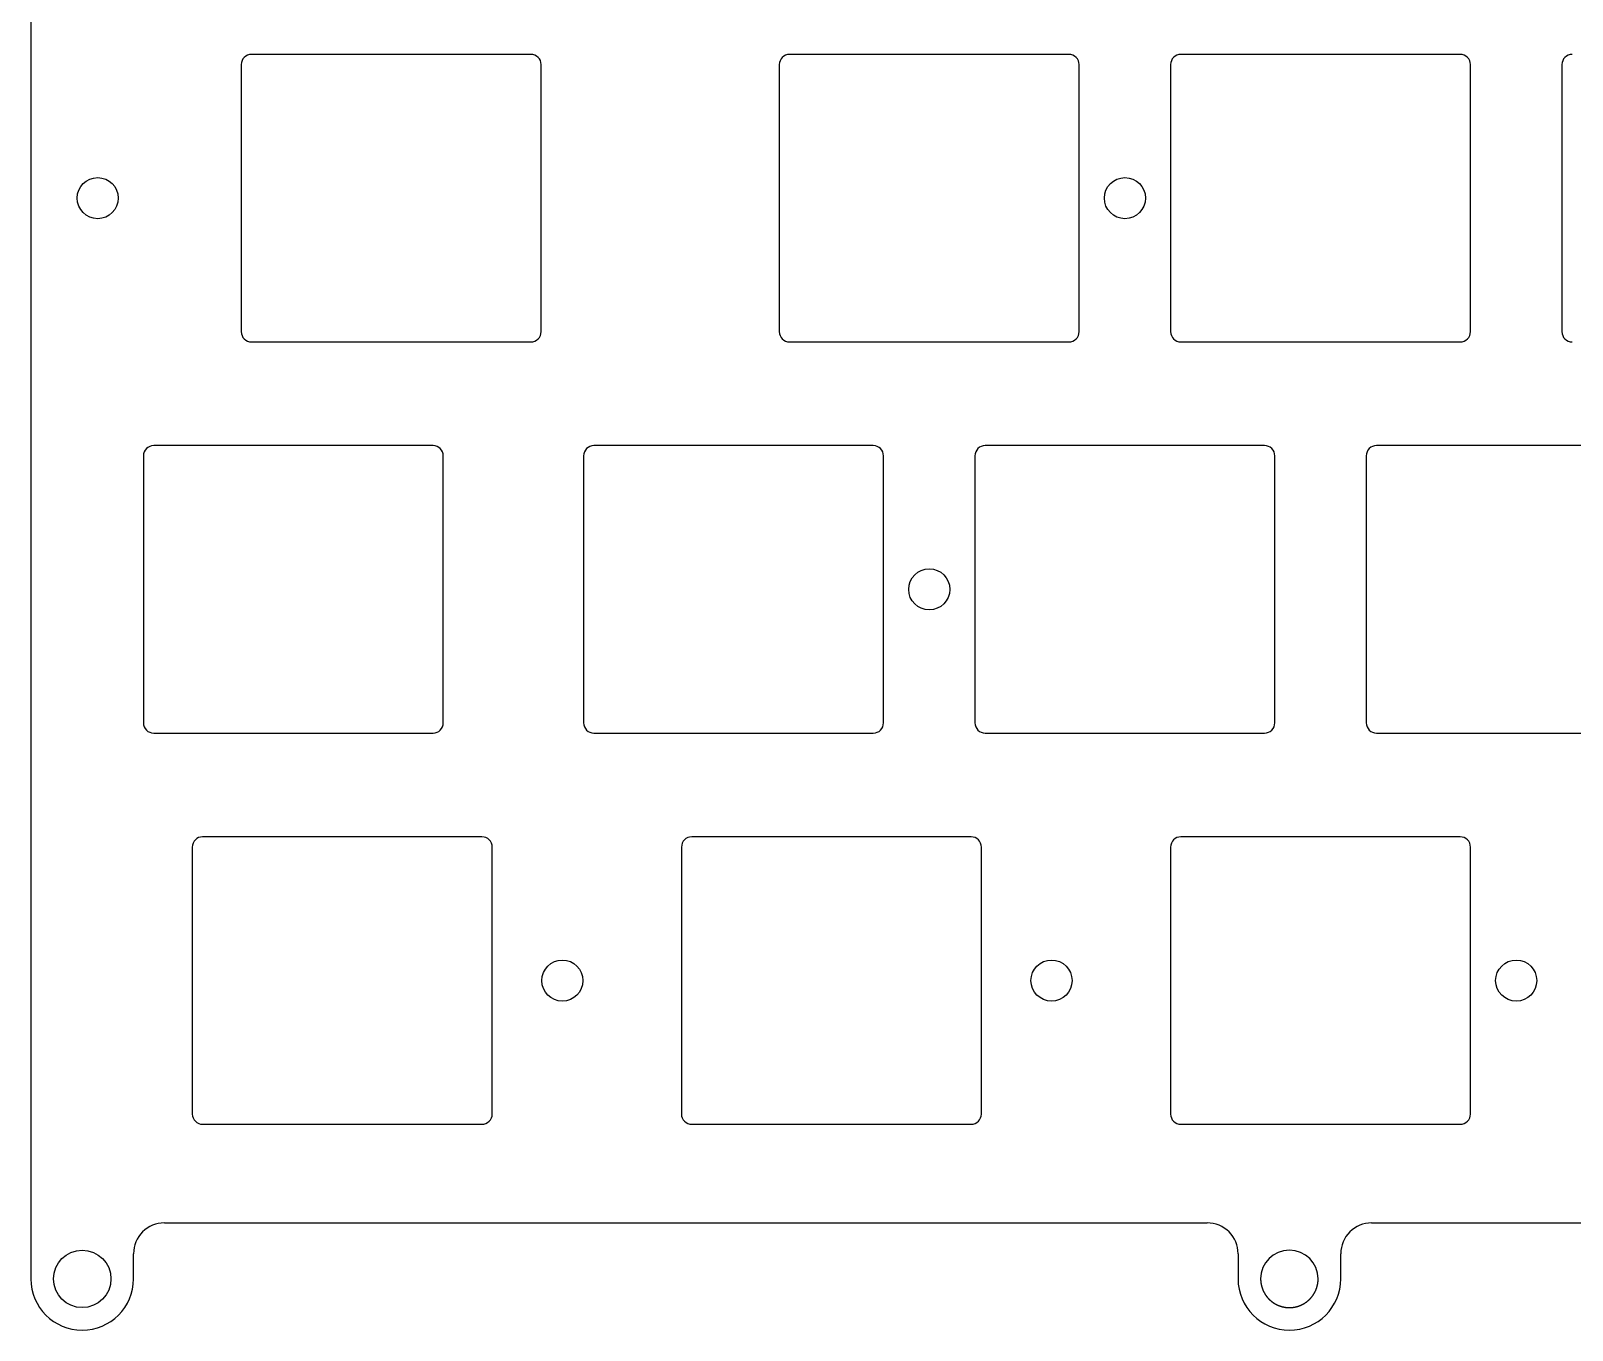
# Model space of a CAD drawing. Header units: millimetres. Extents: x -10 to 277, y -93 to 22.
# Drawn here: x -10.4 to 64.6, y -93.2 to -30 of the extents above; entities that cross this region are included whole.
import ezdxf

# ---------------------------------------------------------------- set-up
doc = ezdxf.new("R2010")
doc.units = ezdxf.units.MM
doc.layers.get('0').update_dxf_attribs({"linetype": 'CONTINUOUS'})
doc.layers.add('BLACK', color=7, linetype='CONTINUOUS')
doc.layers.add('Edge.Cuts', color=53, linetype='CONTINUOUS', true_color=0xc8a339)

msp = doc.modelspace()

# ---------------------------------------------------------------- linework, layer by layer
for points in [[(-4.91875, -50.65), (-4.91875, -63.65, 0.414212391), (-4.41875, -64.15), (9.18125, -64.15, 0.414213562), (9.68125, -63.65), (9.68125, -50.65, 0.414213562), (9.18125, -50.15), (-4.41875, -50.15, 0.414212391)], [(16.5125, -50.65), (16.5125, -63.65, 0.414212391), (17.0125, -64.15), (30.6125, -64.15, 0.414213562), (31.1125, -63.65), (31.1125, -50.65, 0.414213562), (30.6125, -50.15), (17.0125, -50.15, 0.414212391)]]:
    msp.add_lwpolyline(points, format="xyb", close=True)
msp.add_circle((33.3375, -57.15), 1)
at = {"layer": 'BLACK', "linetype": 'Continuous'}
for p, q in [((13.94375, -31.1), (0.343751, -31.1)), ((-0.15625, -31.6), (-0.15625, -44.6)), ((14.44375, -44.6), (14.44375, -31.6)), ((0.343751, -45.1), (13.94375, -45.1))]:
    msp.add_line(p, q, dxfattribs=at)
at = {"layer": 'BLACK'}
for centre, radius, start, end in [((0.343751, -31.600001), 0.500001, 90, 179.99988541), ((13.94375, -31.6), 0.5, 0, 90), ((0.343751, -44.599999), 0.500001, 180.00011459, 270), ((13.94375, -44.6), 0.5, 270, 0)]:
    msp.add_arc(centre, radius, start, end, dxfattribs=at)
at = {"layer": 'Edge.Cuts', "linetype": 'CONTINUOUS'}
for p, q in [((-10.4, 19.025023), (-10.4, -90.725023)), ((40.1375, -31.1), (26.5375, -31.1)), ((59.1875, -31.1), (45.5875, -31.1)), ((26.0375, -31.6), (26.0375, -44.6)), ((40.6375, -44.6), (40.6375, -31.6)), ((45.0875, -31.6), (45.0875, -44.6)), ((59.6875, -44.6), (59.6875, -31.6)), ((64.1375, -31.6), (64.1375, -44.6)), ((26.5375, -45.1), (40.1375, -45.1)), ((45.5875, -45.1), (59.1875, -45.1)), ((49.6625, -50.15), (36.0625, -50.15)), ((68.7125, -50.15), (55.1125, -50.15)), ((35.5625, -50.65), (35.5625, -63.65)), ((50.1625, -63.65), (50.1625, -50.65)), ((54.6125, -50.65), (54.6125, -63.65)), ((36.0625, -64.15), (49.6625, -64.15)), ((55.1125, -64.15), (68.7125, -64.15)), ((-3.9, -88), (46.8705, -88)), ((54.8705, -88), (211.8295, -88)), ((-5.4, -90.725023), (-5.4, -89.5)), ((48.3705, -89.5), (48.3705, -90.725023)), ((53.3705, -90.725023), (53.3705, -89.5)), ((49.4705, -90.725023), (49.47051, -90.730399)), ((49.47051, -90.730399), (49.47054, -90.735796)), ((49.47054, -90.735796), (49.470591, -90.741159)), ((49.470591, -90.741159), (49.470661, -90.746542)), ((49.470661, -90.746542), (49.470752, -90.751893)), ((49.470752, -90.751893), (49.470863, -90.757263)), ((49.470863, -90.757263), (49.470993, -90.762601)), ((49.470993, -90.762601), (49.471145, -90.76796)), ((49.471145, -90.76796), (49.471315, -90.773287)), ((49.471315, -90.773287), (49.471506, -90.778633)), ((49.471506, -90.778633), (49.471717, -90.78395)), ((49.471717, -90.78395), (49.471948, -90.789285)), ((49.471948, -90.789285), (49.472198, -90.794592)), ((49.472198, -90.794592), (49.47247, -90.799917)), ((52.268747, -90.795698), (52.269233, -90.785151)), ((52.269233, -90.785151), (52.26964, -90.774586)), ((52.26964, -90.774586), (52.269969, -90.764002)), ((52.269969, -90.764002), (52.270219, -90.753399)), ((52.270219, -90.753399), (52.27039, -90.742774)), ((52.27039, -90.742774), (52.270482, -90.732127)), ((52.270482, -90.732127), (52.2705, -90.725023)), ((49.47247, -90.799917), (49.47276, -90.805214)), ((49.47276, -90.805214), (49.473071, -90.810528)), ((49.473071, -90.810528), (49.473401, -90.815816)), ((49.473401, -90.815816), (49.473752, -90.821121)), ((49.473752, -90.821121), (49.474122, -90.8264)), ((49.474122, -90.8264), (49.474513, -90.831696)), ((49.474513, -90.831696), (49.474922, -90.836967)), ((49.474922, -90.836967), (49.475353, -90.842254)), ((49.475353, -90.842254), (49.475802, -90.847517)), ((49.475802, -90.847517), (49.476273, -90.852796)), ((49.476273, -90.852796), (49.476762, -90.858052)), ((49.476762, -90.858052), (49.477272, -90.863323)), ((49.477272, -90.863323), (49.477801, -90.868571)), ((49.477801, -90.868571), (49.478351, -90.873834)), ((49.478351, -90.873834), (49.478919, -90.879076)), ((49.478919, -90.879076), (49.47951, -90.884332)), ((49.47951, -90.884332), (49.480117, -90.889566)), ((49.480117, -90.889566), (49.480747, -90.894816)), ((49.480747, -90.894816), (49.481395, -90.900044)), ((49.481395, -90.900044), (49.482065, -90.905287)), ((49.482065, -90.905287), (49.482752, -90.910509)), ((49.482752, -90.910509), (49.483462, -90.915746)), ((49.483462, -90.915746), (49.484189, -90.920962)), ((49.484189, -90.920962), (49.484939, -90.926192)), ((49.484939, -90.926192), (49.485706, -90.931403)), ((49.485706, -90.931403), (49.486495, -90.936628)), ((49.486495, -90.936628), (49.487302, -90.941834)), ((49.487302, -90.941834), (49.488131, -90.947053)), ((49.488131, -90.947053), (49.488978, -90.952253)), ((49.488978, -90.952253), (49.489848, -90.957467)), ((49.489848, -90.957467), (49.490734, -90.962663)), ((49.490734, -90.962663), (49.491644, -90.967872)), ((49.491644, -90.967872), (49.49257, -90.973063)), ((49.49257, -90.973063), (49.49352, -90.978267)), ((49.49352, -90.978267), (49.494486, -90.983454)), ((49.494486, -90.983454), (49.495476, -90.988653)), ((49.495476, -90.988653), (49.496483, -90.993836)), ((49.496483, -90.993836), (49.497512, -90.99903)), ((49.497512, -90.99903), (49.498559, -91.004209)), ((49.498559, -91.004209), (49.499629, -91.0094)), ((49.499629, -91.0094), (49.500716, -91.014575)), ((49.500716, -91.014575), (49.501827, -91.019761)), ((49.501827, -91.019761), (49.502954, -91.024933)), ((49.502954, -91.024933), (49.504105, -91.030115)), ((49.504105, -91.030115), (49.505272, -91.035283)), ((49.505272, -91.035283), (49.506463, -91.040462)), ((49.506463, -91.040462), (49.507672, -91.045627)), ((49.507672, -91.045627), (49.508903, -91.050802)), ((49.508903, -91.050802), (49.510152, -91.055964)), ((49.510152, -91.055964), (49.511424, -91.061136)), ((49.511424, -91.061136), (49.512714, -91.066295)), ((49.512714, -91.066295), (49.514026, -91.071464)), ((49.514026, -91.071464), (49.515357, -91.076619)), ((49.515357, -91.076619), (49.51671, -91.081786)), ((49.51671, -91.081786), (49.518081, -91.086939)), ((49.518081, -91.086939), (49.519476, -91.092102)), ((49.519476, -91.092102), (49.520887, -91.097253)), ((49.520887, -91.097253), (49.522323, -91.102413)), ((49.522323, -91.102413), (49.523776, -91.107562)), ((49.523776, -91.107562), (49.525252, -91.11272)), ((49.525252, -91.11272), (49.5265, -91.117023)), ((49.5265, -91.117023), (49.527993, -91.122108)), ((49.527993, -91.122108), (49.529511, -91.127202)), ((49.529511, -91.127202), (49.531043, -91.132277)), ((49.531043, -91.132277), (49.5326, -91.137361)), ((49.5326, -91.137361), (49.534171, -91.142425)), ((49.534171, -91.142425), (49.535766, -91.147498)), ((49.535766, -91.147498), (49.537376, -91.152551)), ((49.537376, -91.152551), (49.539009, -91.157613)), ((49.539009, -91.157613), (49.540657, -91.162654)), ((49.540657, -91.162654), (49.542329, -91.167703)), ((49.542329, -91.167703), (49.544016, -91.172732)), ((49.544016, -91.172732), (49.545726, -91.177769)), ((49.545726, -91.177769), (49.547451, -91.182785)), ((49.547451, -91.182785), (49.549199, -91.187808)), ((49.549199, -91.187808), (49.550961, -91.192811)), ((49.550961, -91.192811), (49.552748, -91.197821)), ((49.552748, -91.197821), (49.554548, -91.20281)), ((49.554548, -91.20281), (49.556372, -91.207805)), ((49.556372, -91.207805), (49.558209, -91.21278)), ((49.558209, -91.21278), (49.560071, -91.217761)), ((49.560071, -91.217761), (49.561946, -91.222722)), ((49.561946, -91.222722), (49.563845, -91.227688)), ((49.563845, -91.227688), (49.565757, -91.232633)), ((49.565757, -91.232633), (49.567693, -91.237584)), ((49.567693, -91.237584), (49.569643, -91.242514)), ((49.569643, -91.242514), (49.571616, -91.247449)), ((49.571616, -91.247449), (49.573603, -91.252363)), ((49.573603, -91.252363), (49.575613, -91.257282)), ((49.575613, -91.257282), (49.577636, -91.262181)), ((49.577636, -91.262181), (49.579683, -91.267083)), ((49.579683, -91.267083), (49.581743, -91.271965)), ((49.581743, -91.271965), (49.583827, -91.276851)), ((49.583827, -91.276851), (49.585923, -91.281717)), ((49.585923, -91.281717), (49.588043, -91.286586)), ((49.588043, -91.286586), (49.590176, -91.291434)), ((49.590176, -91.291434), (49.592333, -91.296286)), ((49.592333, -91.296286), (49.594502, -91.301117)), ((49.594502, -91.301117), (49.596695, -91.305951)), ((49.596695, -91.305951), (49.5989, -91.310765)), ((49.5989, -91.310765), (49.601129, -91.315581)), ((49.601129, -91.315581), (49.603371, -91.320377)), ((49.603371, -91.320377), (49.605635, -91.325176)), ((49.605635, -91.325176), (49.607913, -91.329954)), ((49.607913, -91.329954), (49.610214, -91.334734)), ((49.610214, -91.334734), (49.612527, -91.339494)), ((49.612527, -91.339494), (49.614863, -91.344255)), ((49.614863, -91.344255), (49.617212, -91.348997)), ((49.617212, -91.348997), (49.619584, -91.35374)), ((49.619584, -91.35374), (49.621969, -91.358463)), ((49.621969, -91.358463), (49.624376, -91.363187)), ((49.624376, -91.363187), (49.626796, -91.367891)), ((49.626796, -91.367891), (49.62924, -91.372596)), ((49.62924, -91.372596), (49.631695, -91.377281)), ((49.631695, -91.377281), (49.634173, -91.381968)), ((49.634173, -91.381968), (49.636664, -91.386634)), ((49.636664, -91.386634), (49.639178, -91.3913)), ((49.639178, -91.3913), (49.641704, -91.395947)), ((49.641704, -91.395947), (49.644253, -91.400594)), ((49.644253, -91.400594), (49.646813, -91.405221)), ((49.646813, -91.405221), (49.649398, -91.409849)), ((49.649398, -91.409849), (49.651993, -91.414457)), ((49.651993, -91.414457), (49.654612, -91.419064)), ((49.654612, -91.419064), (49.657243, -91.423652)), ((49.657243, -91.423652), (49.659897, -91.42824)), ((49.659897, -91.42824), (49.662563, -91.432808)), ((49.662563, -91.432808), (49.665252, -91.437376)), ((49.665252, -91.437376), (49.667952, -91.441924)), ((49.667952, -91.441924), (49.670676, -91.446471)), ((49.670676, -91.446471), (49.673411, -91.451)), ((49.673411, -91.451), (49.67617, -91.455527)), ((49.67617, -91.455527), (49.67894, -91.460035)), ((49.67894, -91.460035), (49.681733, -91.464541)), ((49.681733, -91.464541), (49.684537, -91.469029)), ((49.684537, -91.469029), (49.687365, -91.473515)), ((49.687365, -91.473515), (49.690204, -91.477983)), ((49.690204, -91.477983), (49.693066, -91.482448)), ((49.693066, -91.482448), (49.69594, -91.486895)), ((49.69594, -91.486895), (49.698836, -91.49134)), ((49.698836, -91.49134), (49.701744, -91.495766)), ((49.701744, -91.495766), (49.704675, -91.50019)), ((49.704675, -91.50019), (49.707618, -91.504596)), ((49.707618, -91.504596), (49.710583, -91.508999)), ((49.710583, -91.508999), (49.71356, -91.513384)), ((49.71356, -91.513384), (49.71656, -91.517766)), ((49.71656, -91.517766), (49.719572, -91.52213)), ((49.719572, -91.52213), (49.722606, -91.526492)), ((49.722606, -91.526492), (49.725651, -91.530835)), ((49.725651, -91.530835), (49.72872, -91.535175)), ((49.72872, -91.535175), (49.7318, -91.539497)), ((49.7318, -91.539497), (49.734902, -91.543816)), ((49.734902, -91.543816), (49.738017, -91.548117)), ((52.003092, -91.547968), (52.009286, -91.539377)), ((52.009286, -91.539377), (52.015411, -91.530746)), ((52.015411, -91.530746), (52.021468, -91.522073)), ((52.021468, -91.522073), (52.027457, -91.513359)), ((52.027457, -91.513359), (52.033377, -91.504603)), ((52.033377, -91.504603), (52.039228, -91.495807)), ((52.039228, -91.495807), (52.045011, -91.486971)), ((52.045011, -91.486971), (52.050725, -91.478093)), ((52.050725, -91.478093), (52.056371, -91.469176)), ((52.056371, -91.469176), (52.061947, -91.460218)), ((52.061947, -91.460218), (52.067455, -91.45122)), ((52.067455, -91.45122), (52.072893, -91.442183)), ((52.072893, -91.442183), (52.078262, -91.433106)), ((52.078262, -91.433106), (52.083562, -91.423989)), ((52.083562, -91.423989), (52.088793, -91.414834)), ((52.088793, -91.414834), (52.093953, -91.40564)), ((52.093953, -91.40564), (52.099045, -91.396408)), ((52.099045, -91.396408), (52.104066, -91.387137)), ((52.104066, -91.387137), (52.109017, -91.377828)), ((52.109017, -91.377828), (52.113898, -91.368482)), ((52.113898, -91.368482), (52.118708, -91.359099)), ((52.118708, -91.359099), (52.123448, -91.349679)), ((52.123448, -91.349679), (52.128117, -91.340222)), ((52.128117, -91.340222), (52.132715, -91.33073)), ((52.132715, -91.33073), (52.137242, -91.321201)), ((52.137242, -91.321201), (52.141697, -91.311638)), ((52.141697, -91.311638), (52.146081, -91.30204)), ((52.146081, -91.30204), (52.150392, -91.292407)), ((52.150392, -91.292407), (52.154632, -91.282741)), ((52.154632, -91.282741), (52.158799, -91.273042)), ((52.158799, -91.273042), (52.162894, -91.26331)), ((52.162894, -91.26331), (52.166915, -91.253546)), ((52.166915, -91.253546), (52.170864, -91.243751)), ((52.170864, -91.243751), (52.174739, -91.233925)), ((52.174739, -91.233925), (52.17854, -91.22407)), ((52.17854, -91.22407), (52.182268, -91.214185)), ((52.182268, -91.214185), (52.185921, -91.204271)), ((52.185921, -91.204271), (52.189499, -91.19433)), ((52.189499, -91.19433), (52.193002, -91.184362)), ((52.193002, -91.184362), (52.19643, -91.174369)), ((52.19643, -91.174369), (52.199783, -91.16435)), ((52.199783, -91.16435), (52.20306, -91.154307)), ((52.20306, -91.154307), (52.20626, -91.144242)), ((52.20626, -91.144242), (52.209384, -91.134155)), ((52.209384, -91.134155), (52.212431, -91.124047)), ((52.212431, -91.124047), (52.2145, -91.117023)), ((52.2145, -91.117023), (52.217451, -91.106762)), ((52.217451, -91.106762), (52.220321, -91.096496)), ((52.220321, -91.096496), (52.223109, -91.086227)), ((52.223109, -91.086227), (52.225816, -91.075954)), ((52.225816, -91.075954), (52.228442, -91.065676)), ((52.228442, -91.065676), (52.230987, -91.055393)), ((52.230987, -91.055393), (52.233451, -91.045105)), ((52.233451, -91.045105), (52.235835, -91.034811)), ((52.235835, -91.034811), (52.238138, -91.024512)), ((52.238138, -91.024512), (52.240361, -91.014206)), ((52.240361, -91.014206), (52.242505, -91.003894)), ((52.242505, -91.003894), (52.244568, -90.993576)), ((52.244568, -90.993576), (52.246552, -90.98325)), ((52.246552, -90.98325), (52.248456, -90.972917)), ((52.248456, -90.972917), (52.25028, -90.962576)), ((52.25028, -90.962576), (52.252026, -90.952227)), ((52.252026, -90.952227), (52.253692, -90.941869)), ((52.253692, -90.941869), (52.255279, -90.931503)), ((52.255279, -90.931503), (52.256787, -90.921127)), ((52.256787, -90.921127), (52.258216, -90.910741)), ((52.258216, -90.910741), (52.259567, -90.900345)), ((52.259567, -90.900345), (52.260838, -90.889938)), ((52.260838, -90.889938), (52.262031, -90.879519)), ((52.262031, -90.879519), (52.263146, -90.869089)), ((52.263146, -90.869089), (52.264181, -90.858647)), ((52.264181, -90.858647), (52.265139, -90.848191)), ((52.265139, -90.848191), (52.266017, -90.837722)), ((52.266017, -90.837722), (52.266817, -90.827239)), ((52.266817, -90.827239), (52.267539, -90.816741)), ((52.267539, -90.816741), (52.268182, -90.806228)), ((52.268182, -90.806228), (52.268747, -90.795698)), ((49.738017, -91.548117), (49.741154, -91.552416)), ((49.741154, -91.552416), (49.744302, -91.556695)), ((49.744302, -91.556695), (49.747473, -91.560972)), ((49.747473, -91.560972), (49.7505, -91.565023)), ((49.7505, -91.565023), (49.753627, -91.569176)), ((49.753627, -91.569176), (49.756777, -91.573326)), ((49.756777, -91.573326), (49.759944, -91.577464)), ((49.759944, -91.577464), (49.763133, -91.581599)), ((49.763133, -91.581599), (49.766338, -91.585723)), ((49.766338, -91.585723), (49.769566, -91.589842)), ((49.769566, -91.589842), (49.77281, -91.593949)), ((49.77281, -91.593949), (49.776075, -91.598052)), ((49.776075, -91.598052), (49.779357, -91.602142)), ((49.779357, -91.602142), (49.78266, -91.606228)), ((49.78266, -91.606228), (49.785979, -91.610301)), ((49.785979, -91.610301), (49.78932, -91.614368)), ((49.78932, -91.614368), (49.792675, -91.618423)), ((49.792675, -91.618423), (49.796052, -91.622472)), ((49.796052, -91.622472), (49.799443, -91.626507)), ((49.799443, -91.626507), (49.802856, -91.630536)), ((49.802856, -91.630536), (49.806283, -91.634551)), ((49.806283, -91.634551), (49.809732, -91.63856)), ((49.809732, -91.63856), (49.813194, -91.642554)), ((49.813194, -91.642554), (49.816677, -91.646543)), ((49.816677, -91.646543), (49.820174, -91.650516)), ((49.820174, -91.650516), (49.823692, -91.654482)), ((49.823692, -91.654482), (49.827222, -91.658433)), ((49.827222, -91.658433), (49.830774, -91.662377)), ((49.830774, -91.662377), (49.834338, -91.666305)), ((49.834338, -91.666305), (49.837923, -91.670227)), ((49.837923, -91.670227), (49.84152, -91.674131)), ((49.84152, -91.674131), (49.845138, -91.678029)), ((49.845138, -91.678029), (49.848767, -91.68191)), ((49.848767, -91.68191), (49.852417, -91.685783)), ((49.852417, -91.685783), (49.856078, -91.68964)), ((49.856078, -91.68964), (49.85976, -91.693488)), ((49.85976, -91.693488), (49.863453, -91.697319)), ((49.863453, -91.697319), (49.867166, -91.701142)), ((49.867166, -91.701142), (49.870889, -91.704948)), ((49.870889, -91.704948), (49.874633, -91.708745)), ((49.874633, -91.708745), (49.878387, -91.712524)), ((49.878387, -91.712524), (49.882161, -91.716295)), ((49.882161, -91.716295), (49.885945, -91.720047)), ((49.885945, -91.720047), (49.889748, -91.72379)), ((49.889748, -91.72379), (49.893562, -91.727515)), ((49.893562, -91.727515), (49.897395, -91.731232)), ((49.897395, -91.731232), (49.901237, -91.734929)), ((49.901237, -91.734929), (49.905098, -91.738617)), ((49.905098, -91.738617), (49.908969, -91.742286)), ((49.908969, -91.742286), (49.912859, -91.745945)), ((49.912859, -91.745945), (49.916757, -91.749585)), ((49.916757, -91.749585), (49.920675, -91.753216)), ((49.920675, -91.753216), (49.924601, -91.756827)), ((49.924601, -91.756827), (49.928546, -91.760428)), ((49.928546, -91.760428), (49.932499, -91.76401)), ((49.932499, -91.76401), (49.936471, -91.767581)), ((49.936471, -91.767581), (49.940451, -91.771132)), ((49.940451, -91.771132), (49.944449, -91.774674)), ((49.944449, -91.774674), (49.948455, -91.778194)), ((49.948455, -91.778194), (49.952479, -91.781705)), ((49.952479, -91.781705), (49.956511, -91.785195)), ((49.956511, -91.785195), (49.96056, -91.788675)), ((49.96056, -91.788675), (49.964617, -91.792134)), ((49.964617, -91.792134), (49.968692, -91.795582)), ((49.968692, -91.795582), (49.972773, -91.799009)), ((49.972773, -91.799009), (49.976873, -91.802426)), ((49.976873, -91.802426), (49.980979, -91.805822)), ((49.980979, -91.805822), (49.985103, -91.809206)), ((49.985103, -91.809206), (49.989233, -91.81257)), ((49.989233, -91.81257), (49.99338, -91.815922)), ((49.99338, -91.815922), (49.997534, -91.819253)), ((49.997534, -91.819253), (50.001705, -91.822572)), ((50.001705, -91.822572), (50.005882, -91.82587)), ((50.005882, -91.82587), (50.010076, -91.829157)), ((50.010076, -91.829157), (50.014275, -91.832422)), ((50.014275, -91.832422), (50.018492, -91.835675)), ((50.018492, -91.835675), (50.022714, -91.838907)), ((50.022714, -91.838907), (50.026953, -91.842127)), ((50.026953, -91.842127), (50.031197, -91.845325)), ((50.031197, -91.845325), (50.035458, -91.848511)), ((50.035458, -91.848511), (50.039724, -91.851676)), ((50.039724, -91.851676), (50.044007, -91.854828)), ((50.044007, -91.854828), (50.048293, -91.857958)), ((50.048293, -91.857958), (50.052597, -91.861076)), ((50.052597, -91.861076), (50.056905, -91.864172)), ((50.056905, -91.864172), (50.06123, -91.867255)), ((50.06123, -91.867255), (50.065558, -91.870317)), ((50.065558, -91.870317), (50.069904, -91.873365)), ((50.069904, -91.873365), (50.074252, -91.876392)), ((50.074252, -91.876392), (50.078618, -91.879406)), ((50.078618, -91.879406), (50.082986, -91.882398)), ((50.082986, -91.882398), (50.087372, -91.885376)), ((50.087372, -91.885376), (50.09176, -91.888333)), ((50.09176, -91.888333), (50.096165, -91.891277)), ((50.096165, -91.891277), (50.100572, -91.894198)), ((50.100572, -91.894198), (50.104996, -91.897106)), ((50.104996, -91.897106), (50.109423, -91.899992)), ((50.109423, -91.899992), (50.113866, -91.902864)), ((50.113866, -91.902864), (50.118311, -91.905715)), ((50.118311, -91.905715), (50.122773, -91.908551)), ((50.122773, -91.908551), (50.127237, -91.911366)), ((50.127237, -91.911366), (50.131716, -91.914166)), ((50.131716, -91.914166), (50.136199, -91.916945)), ((50.136199, -91.916945), (50.140696, -91.91971)), ((50.140696, -91.91971), (50.145196, -91.922452)), ((50.145196, -91.922452), (50.149712, -91.92518)), ((50.149712, -91.92518), (50.154229, -91.927887)), ((50.154229, -91.927887), (50.158762, -91.930579)), ((50.158762, -91.930579), (50.163297, -91.933249)), ((50.163297, -91.933249), (50.167847, -91.935905)), ((50.167847, -91.935905), (50.172399, -91.938538)), ((50.172399, -91.938538), (50.176966, -91.941157)), ((50.176966, -91.941157), (50.181535, -91.943754)), ((50.181535, -91.943754), (50.186119, -91.946337)), ((50.186119, -91.946337), (50.190704, -91.948897)), ((50.190704, -91.948897), (50.195305, -91.951443)), ((50.195305, -91.951443), (50.199907, -91.953966)), ((50.199907, -91.953966), (50.204523, -91.956475)), ((50.204523, -91.956475), (50.211676, -91.960317)), ((50.211676, -91.960317), (50.21632, -91.962782)), ((50.21632, -91.962782), (50.220977, -91.965232)), ((50.220977, -91.965232), (50.225646, -91.967665)), ((50.225646, -91.967665), (50.230328, -91.970083)), ((50.230328, -91.970083), (50.23502, -91.972483)), ((50.23502, -91.972483), (50.239726, -91.974868)), ((50.239726, -91.974868), (50.244442, -91.977236)), ((50.244442, -91.977236), (50.249171, -91.979587)), ((50.249171, -91.979587), (50.25391, -91.981921)), ((50.25391, -91.981921), (50.258662, -91.98424)), ((50.258662, -91.98424), (50.263422, -91.98654)), ((50.263422, -91.98654), (50.268196, -91.988824)), ((50.268196, -91.988824), (50.272978, -91.99109)), ((50.272978, -91.99109), (50.277772, -91.99334)), ((50.277772, -91.99334), (50.282575, -91.995572)), ((50.282575, -91.995572), (50.28739, -91.997787)), ((50.28739, -91.997787), (50.292212, -91.999983)), ((50.292212, -91.999983), (50.297047, -92.002163)), ((50.297047, -92.002163), (50.301888, -92.004325)), ((50.301888, -92.004325), (50.306742, -92.00647)), ((50.306742, -92.00647), (50.311602, -92.008595)), ((50.311602, -92.008595), (50.316474, -92.010704)), ((50.316474, -92.010704), (50.321352, -92.012794)), ((50.321352, -92.012794), (50.326241, -92.014867)), ((50.326241, -92.014867), (50.331136, -92.016921)), ((50.331136, -92.016921), (50.336043, -92.018958)), ((50.336043, -92.018958), (50.340954, -92.020975)), ((50.340954, -92.020975), (50.345877, -92.022975)), ((50.345877, -92.022975), (50.350804, -92.024955)), ((50.350804, -92.024955), (50.355743, -92.026918)), ((50.355743, -92.026918), (50.360685, -92.028862)), ((50.360685, -92.028862), (50.365638, -92.030787)), ((50.365638, -92.030787), (50.370595, -92.032693)), ((50.370595, -92.032693), (50.375563, -92.034582)), ((50.375563, -92.034582), (50.380533, -92.03645)), ((50.380533, -92.03645), (50.385514, -92.038301)), ((50.385514, -92.038301), (50.390498, -92.040131)), ((50.390498, -92.040131), (50.395492, -92.041944)), ((50.395492, -92.041944), (50.400488, -92.043737)), ((50.400488, -92.043737), (50.405494, -92.045511)), ((50.405494, -92.045511), (50.410502, -92.047265)), ((50.410502, -92.047265), (50.41552, -92.049001)), ((50.41552, -92.049001), (50.420539, -92.050717)), ((50.420539, -92.050717), (50.425568, -92.052415)), ((50.425568, -92.052415), (50.430598, -92.054091)), ((50.430598, -92.054091), (50.435637, -92.05575)), ((50.435637, -92.05575), (50.440677, -92.057388)), ((50.440677, -92.057388), (50.445726, -92.059008)), ((50.445726, -92.059008), (50.450775, -92.060607)), ((50.450775, -92.060607), (50.455833, -92.062188)), ((50.455833, -92.062188), (50.46089, -92.063747)), ((50.46089, -92.063747), (50.465957, -92.065289)), ((50.465957, -92.065289), (50.471023, -92.066809)), ((50.471023, -92.066809), (50.476097, -92.068311)), ((50.476097, -92.068311), (50.48117, -92.069791)), ((50.48117, -92.069791), (50.486252, -92.071254)), ((50.486252, -92.071254), (50.491332, -92.072695)), ((50.491332, -92.072695), (50.496421, -92.074117)), ((50.496421, -92.074117), (50.501507, -92.075518)), ((50.501507, -92.075518), (50.506602, -92.076901)), ((50.506602, -92.076901), (50.511694, -92.078262)), ((50.511694, -92.078262), (50.516795, -92.079605)), ((50.516795, -92.079605), (50.525884, -92.081946)), ((50.525884, -92.081946), (50.536077, -92.084493)), ((50.536077, -92.084493), (50.546303, -92.086967)), ((50.546303, -92.086967), (50.556561, -92.089365)), ((50.556561, -92.089365), (50.566849, -92.091688)), ((50.566849, -92.091688), (50.577165, -92.093936)), ((50.577165, -92.093936), (50.587509, -92.096108)), ((50.587509, -92.096108), (50.597878, -92.098204)), ((50.597878, -92.098204), (50.603072, -92.099223)), ((50.603072, -92.099223), (50.608272, -92.100222)), ((50.608272, -92.100222), (50.613477, -92.101203)), ((50.613477, -92.101203), (50.618688, -92.102164)), ((50.618688, -92.102164), (50.623904, -92.103106)), ((50.623904, -92.103106), (50.629126, -92.104028)), ((50.629126, -92.104028), (50.634352, -92.104931)), ((50.634352, -92.104931), (50.639583, -92.105814)), ((50.639583, -92.105814), (50.644819, -92.106678)), ((50.644819, -92.106678), (50.650059, -92.107523)), ((50.650059, -92.107523), (50.655303, -92.108348)), ((50.655303, -92.108348), (50.660551, -92.109153)), ((50.660551, -92.109153), (50.665803, -92.109938)), ((50.665803, -92.109938), (50.671059, -92.110704)), ((50.671059, -92.110704), (50.676318, -92.11145)), ((50.676318, -92.11145), (50.68158, -92.112177)), ((50.68158, -92.112177), (50.686845, -92.112883)), ((50.686845, -92.112883), (50.692114, -92.11357)), ((50.692114, -92.11357), (50.697384, -92.114237)), ((50.697384, -92.114237), (50.702658, -92.114884)), ((50.702658, -92.114884), (50.707933, -92.115511)), ((50.707933, -92.115511), (50.713212, -92.116119)), ((50.713212, -92.116119), (50.718491, -92.116706)), ((50.718491, -92.116706), (50.723773, -92.117273)), ((50.723773, -92.117273), (50.729055, -92.117821)), ((50.729055, -92.117821), (50.73434, -92.118349)), ((50.73434, -92.118349), (50.739625, -92.118856)), ((50.739625, -92.118856), (50.744913, -92.119344)), ((50.744913, -92.119344), (50.750199, -92.119811)), ((50.750199, -92.119811), (50.755488, -92.120259)), ((50.755488, -92.120259), (50.760776, -92.120686)), ((50.760776, -92.120686), (50.766066, -92.121093)), ((50.766066, -92.121093), (50.771353, -92.121481)), ((50.771353, -92.121481), (50.776643, -92.121848)), ((50.776643, -92.121848), (50.781931, -92.122195)), ((50.781931, -92.122195), (50.78722, -92.122522)), ((50.78722, -92.122522), (50.792506, -92.122829)), ((50.792506, -92.122829), (50.797794, -92.123116)), ((50.797794, -92.123116), (50.803078, -92.123383)), ((50.803078, -92.123383), (50.808364, -92.123629)), ((50.808364, -92.123629), (50.813646, -92.123856)), ((50.813646, -92.123856), (50.818929, -92.124062)), ((50.818929, -92.124062), (50.824207, -92.124249)), ((50.824207, -92.124249), (50.829486, -92.124415)), ((50.829486, -92.124415), (50.834761, -92.124561)), ((50.834761, -92.124561), (50.840036, -92.124687)), ((50.840036, -92.124687), (50.845306, -92.124793)), ((50.845306, -92.124793), (50.850576, -92.124879)), ((50.850576, -92.124879), (50.855841, -92.124945)), ((50.855841, -92.124945), (50.861106, -92.124991)), ((50.861106, -92.124991), (50.8705, -92.125023)), ((50.8705, -92.125023), (50.881005, -92.124983)), ((50.881005, -92.124983), (50.891522, -92.124863)), ((50.891522, -92.124863), (50.90205, -92.124663)), ((50.90205, -92.124663), (50.912588, -92.124383)), ((50.912588, -92.124383), (50.923135, -92.124022)), ((50.923135, -92.124022), (50.933689, -92.123582)), ((50.933689, -92.123582), (50.944249, -92.123061)), ((50.944249, -92.123061), (50.954813, -92.12246)), ((50.954813, -92.12246), (50.96538, -92.121778)), ((50.96538, -92.121778), (50.975949, -92.121017)), ((50.975949, -92.121017), (50.986518, -92.120175)), ((50.986518, -92.120175), (50.997085, -92.119253)), ((50.997085, -92.119253), (51.007649, -92.118251)), ((51.007649, -92.118251), (51.01821, -92.117169)), ((51.01821, -92.117169), (51.028764, -92.116008)), ((51.028764, -92.116008), (51.039311, -92.114767)), ((51.039311, -92.114767), (51.04985, -92.113446)), ((51.04985, -92.113446), (51.060378, -92.112046)), ((51.060378, -92.112046), (51.070894, -92.110567)), ((51.070894, -92.110567), (51.081397, -92.109009)), ((51.081397, -92.109009), (51.091885, -92.107372)), ((51.091885, -92.107372), (51.102357, -92.105657)), ((51.102357, -92.105657), (51.107587, -92.10477)), ((51.107587, -92.10477), (51.112812, -92.103864)), ((51.112812, -92.103864), (51.118032, -92.102938)), ((51.118032, -92.102938), (51.123247, -92.101993)), ((51.123247, -92.101993), (51.128456, -92.101028)), ((51.128456, -92.101028), (51.133661, -92.100044)), ((51.133661, -92.100044), (51.13886, -92.099041)), ((51.13886, -92.099041), (51.144053, -92.098019)), ((51.144053, -92.098019), (51.14924, -92.096977)), ((51.14924, -92.096977), (51.154421, -92.095916)), ((51.154421, -92.095916), (51.159595, -92.094836)), ((51.159595, -92.094836), (51.164764, -92.093737)), ((51.164764, -92.093737), (51.169925, -92.092619)), ((51.169925, -92.092619), (51.17508, -92.091482)), ((51.17508, -92.091482), (51.180227, -92.090326)), ((51.180227, -92.090326), (51.185367, -92.089151)), ((51.185367, -92.089151), (51.1905, -92.087958)), ((51.1905, -92.087958), (51.195626, -92.086745)), ((51.195626, -92.086745), (51.200743, -92.085514)), ((51.200743, -92.085514), (51.205852, -92.084264)), ((51.205852, -92.084264), (51.215115, -92.081946)), ((51.215115, -92.081946), (51.225296, -92.079319)), ((51.225296, -92.079319), (51.235467, -92.076612)), ((51.235467, -92.076612), (51.245627, -92.073826)), ((51.245627, -92.073826), (51.255775, -92.070959)), ((51.255775, -92.070959), (51.265909, -92.068014)), ((51.265909, -92.068014), (51.276029, -92.06499)), ((51.276029, -92.06499), (51.286133, -92.061887)), ((51.286133, -92.061887), (51.296221, -92.058706)), ((51.296221, -92.058706), (51.30629, -92.055446)), ((51.30629, -92.055446), (51.31634, -92.052109)), ((51.31634, -92.052109), (51.326369, -92.048695)), ((51.326369, -92.048695), (51.336377, -92.045204)), ((51.336377, -92.045204), (51.346361, -92.041636)), ((51.346361, -92.041636), (51.356321, -92.037992)), ((51.356321, -92.037992), (51.366256, -92.034272)), ((51.366256, -92.034272), (51.376163, -92.030477)), ((51.376163, -92.030477), (51.386043, -92.026607)), ((51.386043, -92.026607), (51.395893, -92.022663)), ((51.395893, -92.022663), (51.405711, -92.018646)), ((51.405711, -92.018646), (51.415498, -92.014555)), ((51.415498, -92.014555), (51.425251, -92.010392)), ((51.425251, -92.010392), (51.434969, -92.006156)), ((51.434969, -92.006156), (51.444651, -92.00185)), ((51.444651, -92.00185), (51.454295, -91.997473)), ((51.454295, -91.997473), (51.4639, -91.993025)), ((51.4639, -91.993025), (51.473465, -91.988509)), ((51.473465, -91.988509), (51.482988, -91.983924)), ((51.482988, -91.983924), (51.492467, -91.979271)), ((51.492467, -91.979271), (51.501902, -91.974551)), ((51.501902, -91.974551), (51.511291, -91.969764)), ((51.511291, -91.969764), (51.520632, -91.964912)), ((51.520632, -91.964912), (51.529323, -91.960317)), ((51.529323, -91.960317), (51.53854, -91.955356)), ((51.53854, -91.955356), (51.547724, -91.950322)), ((51.547724, -91.950322), (51.556877, -91.945215)), ((51.556877, -91.945215), (51.565995, -91.940035)), ((51.565995, -91.940035), (51.575081, -91.934782)), ((51.575081, -91.934782), (51.584132, -91.929456)), ((51.584132, -91.929456), (51.593149, -91.924059)), ((51.593149, -91.924059), (51.602131, -91.918589)), ((51.602131, -91.918589), (51.611077, -91.913048)), ((51.611077, -91.913048), (51.619987, -91.907435)), ((51.619987, -91.907435), (51.628861, -91.901751)), ((51.628861, -91.901751), (51.637697, -91.895996)), ((51.637697, -91.895996), (51.646495, -91.89017)), ((51.646495, -91.89017), (51.655255, -91.884274)), ((51.655255, -91.884274), (51.663976, -91.878308)), ((51.663976, -91.878308), (51.672657, -91.872273)), ((51.672657, -91.872273), (51.681297, -91.866169)), ((51.681297, -91.866169), (51.689897, -91.859996)), ((51.689897, -91.859996), (51.698455, -91.853754)), ((51.698455, -91.853754), (51.706971, -91.847445)), ((51.706971, -91.847445), (51.715444, -91.841068)), ((51.715444, -91.841068), (51.723873, -91.834625)), ((51.723873, -91.834625), (51.732257, -91.828115)), ((51.732257, -91.828115), (51.740597, -91.821539)), ((51.740597, -91.821539), (51.74889, -91.814898)), ((51.74889, -91.814898), (51.757136, -91.808192)), ((51.757136, -91.808192), (51.765335, -91.801422)), ((51.765335, -91.801422), (51.773485, -91.794588)), ((51.773485, -91.794588), (51.781587, -91.787692)), ((51.781587, -91.787692), (51.789638, -91.780733)), ((51.789638, -91.780733), (51.797638, -91.773713)), ((51.797638, -91.773713), (51.805586, -91.766633)), ((51.805586, -91.766633), (51.813482, -91.759492)), ((51.813482, -91.759492), (51.821325, -91.752292)), ((51.821325, -91.752292), (51.829112, -91.745034)), ((51.829112, -91.745034), (51.836845, -91.737718)), ((51.836845, -91.737718), (51.844521, -91.730346)), ((51.844521, -91.730346), (51.85214, -91.722918)), ((51.85214, -91.722918), (51.859701, -91.715436)), ((51.859701, -91.715436), (51.867202, -91.7079)), ((51.867202, -91.7079), (51.874644, -91.700311)), ((51.874644, -91.700311), (51.882024, -91.692671)), ((51.882024, -91.692671), (51.889342, -91.68498)), ((51.889342, -91.68498), (51.896597, -91.67724)), ((51.896597, -91.67724), (51.903788, -91.669451)), ((51.903788, -91.669451), (51.910914, -91.661616)), ((51.910914, -91.661616), (51.917973, -91.653735)), ((51.917973, -91.653735), (51.924965, -91.645809)), ((51.924965, -91.645809), (51.931889, -91.637841)), ((51.931889, -91.637841), (51.938743, -91.62983)), ((51.938743, -91.62983), (51.945527, -91.62178)), ((51.945527, -91.62178), (51.952239, -91.61369)), ((51.952239, -91.61369), (51.958879, -91.605563)), ((51.958879, -91.605563), (51.965445, -91.5974)), ((51.965445, -91.5974), (51.971936, -91.589203)), ((51.971936, -91.589203), (51.978352, -91.580973)), ((51.978352, -91.580973), (51.984691, -91.572711)), ((51.984691, -91.572711), (51.9905, -91.565023)), ((51.9905, -91.565023), (51.99683, -91.556516)), ((51.99683, -91.556516), (52.003092, -91.547968))]:
    msp.add_line(p, q, dxfattribs=at)
at = {"layer": 'Edge.Cuts', "linetype": 'Continuous'}
for p, q in [((-2.5375, -69.700001), (-2.5375, -82.699999)), ((11.5625, -69.2), (-2.037499, -69.2)), ((12.0625, -82.7), (12.0625, -69.7)), ((21.275, -69.7), (21.275, -82.7)), ((35.375, -69.2), (21.775, -69.2)), ((35.875, -82.7), (35.875, -69.7)), ((45.0875, -69.7), (45.0875, -82.7)), ((59.1875, -69.2), (45.5875, -69.2)), ((59.6875, -82.7), (59.6875, -69.7)), ((-2.037499, -83.2), (11.5625, -83.2)), ((21.775, -83.2), (35.375, -83.2)), ((45.5875, -83.2), (59.1875, -83.2))]:
    msp.add_line(p, q, dxfattribs=at)
at = {"layer": 'Edge.Cuts'}
for centre, radius in [((-7.14375, -38.1), 1), ((42.8625, -38.1), 1), ((15.478125, -76.2), 1), ((39.290625, -76.2), 1), ((61.9125, -76.2), 1), ((-7.9, -90.725023), 1.4)]:
    msp.add_circle(centre, radius, dxfattribs=at)
for centre, radius, start, end in [((26.537538, -31.599956), 0.500038, -269.99564514, -179.99495835), ((40.137538, -31.599956), 0.499956, -0.00504241, 90.00435486), ((45.587538, -31.599956), 0.500038, -269.99564514, -179.99495835), ((59.187538, -31.599956), 0.499956, -0.00504241, 90.00435486), ((64.637538, -31.599956), 0.500038, -269.99564514, -179.99495835), ((26.537538, -44.599956), 0.500044, -179.99495835, -90.0043541), ((40.137538, -44.599956), 0.499962, -90.0043541, -0.00504241), ((45.587538, -44.599956), 0.500044, -179.99495835, -90.0043541), ((59.187538, -44.599956), 0.499962, -90.0043541, -0.00504241), ((64.637538, -44.599956), 0.500044, -179.99495835, -90.0043541), ((36.062538, -50.649956), 0.500038, -269.99564514, -179.99495835), ((49.662538, -50.649956), 0.499956, -0.00504241, 90.00435486), ((55.112538, -50.649956), 0.500038, -269.99564514, -179.99495835), ((36.062538, -63.649956), 0.500044, -179.99495835, -90.0043541), ((49.662538, -63.649956), 0.499962, -90.0043541, -0.00504241), ((55.112538, -63.649956), 0.500044, -179.99495835, -90.0043541), ((-2.037478, -69.700041), 0.500022, 90.00240623, 179.99541654), ((11.562522, -69.700041), 0.500041, 0.00469846, 90.00252081), ((21.775022, -69.700041), 0.500022, 90.00252081, 179.99530195), ((35.375022, -69.700041), 0.500041, 0.00469846, 90.00252081), ((45.587522, -69.700041), 0.500022, 90.00252081, 179.99530195), ((59.187522, -69.700041), 0.500041, 0.00469846, 90.00252081), ((-2.037478, -82.700041), 0.499959, 179.99518737, 269.99759338), ((11.562522, -82.700041), 0.499978, 269.99747878, 0.00469846), ((21.775022, -82.700041), 0.499959, 179.99530195, 269.99747878), ((35.375022, -82.700041), 0.499978, 269.99747878, 0.00469846), ((45.587522, -82.700041), 0.499959, 179.99530195, 269.99747878), ((59.187522, -82.700041), 0.499978, 269.99747878, 0.00469846), ((-3.900003, -89.499997), 1.499997, -270.00011459, -179.99988541), ((46.870501, -89.499999), 1.499999, -0.0000382, 90.0000382), ((54.870497, -89.499997), 1.499997, -270.00011459, -179.99988541), ((50.8705, -90.725023), 1.4, 0, 180), ((-7.9, -90.725022), 2.5, -179.99997708, 0), ((50.8705, -90.725022), 2.5, -179.99997708, 0)]:
    msp.add_arc(centre, radius, start, end, dxfattribs=at)

doc.saveas('drawing.dxf')
